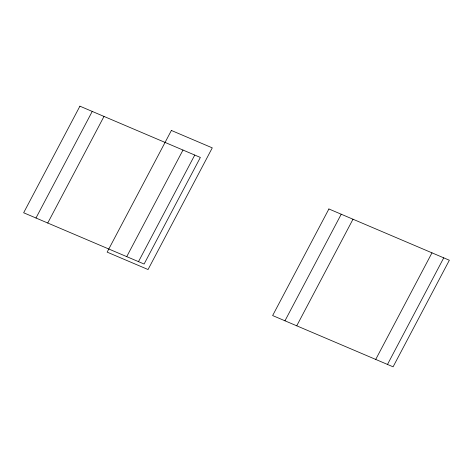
<?xml version="1.0" encoding="UTF-8"?>
<svg xmlns="http://www.w3.org/2000/svg" width="473" height="473" viewBox="0 0 473 473"><rect width="100%" height="100%" fill="white"/><g stroke="black" fill="none" stroke-linecap="round" stroke-linejoin="round"><path stroke-width="0.71" d="M35.978 218.012L92.241 111.421M47.738 223.02L104.001 116.429M126.729 256.638L182.992 150.047M138.494 261.646L194.758 155.055M284.965 320.806L341.228 214.216M296.731 325.814L352.994 219.224M375.722 359.433L431.985 252.842M387.488 364.441L443.745 257.85M79.913 106.177L23.65 212.767L144.099 264.029L200.363 157.444L79.913 106.177M171.38 130.459L107.158 252.127L148.055 269.533L212.276 147.866L171.38 130.459M328.901 208.971L272.637 315.556L393.087 366.823L449.35 260.233L328.901 208.971"/></g></svg>
